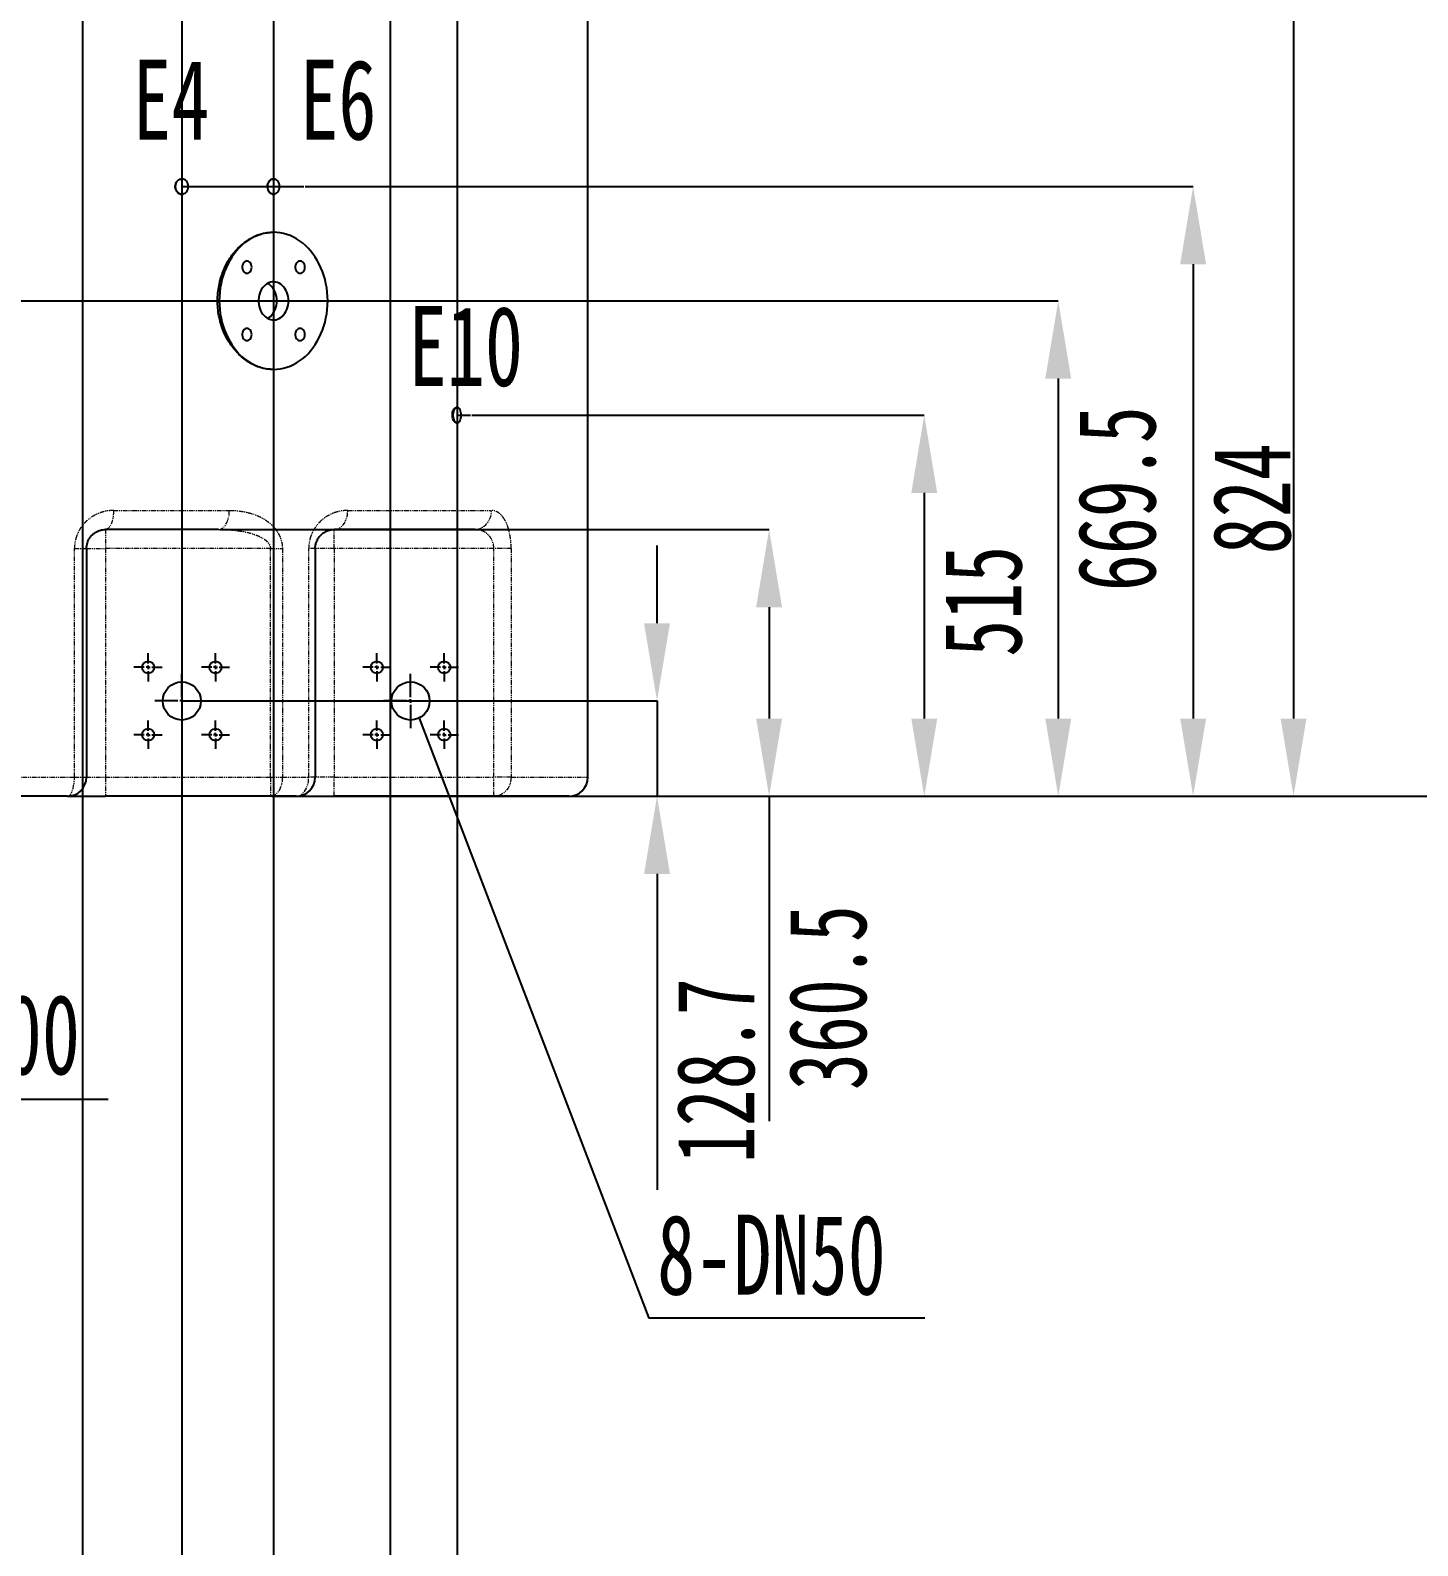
# Model space of a CAD drawing. Header units: millimetres. Extents: x -12403 to 8666, y -15213 to 13435.
# Drawn here: x -2155 to -281, y 718 to 2766 of the extents above; entities that cross this region are included whole.
import ezdxf

# ---------------------------------------------------------------- set-up
doc = ezdxf.new("R2010")
doc.units = ezdxf.units.MM
doc.header["$PDSIZE"] = -1
doc.linetypes.add('PHANTOM', pattern=[12.7, 6.35, -1.27, 1.27, -1.27, 1.27, -1.27])
doc.layers.add('10', color=7, linetype='Continuous')
doc.styles.add('SLDTEXTSTYLE0', font='TXT', dxfattribs={"width": 0.7})
doc.dimstyles.new('SLDDIMSTYLE0', dxfattribs={"dimscale": 30, "dimtxt": 3.5, "dimasz": 3.5, "dimexe": 0, "dimexo": 0.0625, "dimgap": 0.875, "dimtad": 2, "dimdec": 1, "dimrnd": 1e-09, "dimzin": 12, "dimdsep": 46, "dimtxsty": 'SLDTEXTSTYLE0', "dimcen": 0.09, "dimadec": 0, "dimazin": 3, "dimtfac": 1, "dimtdec": 1, "dimtofl": 0, "dimtmove": 0, "dimatfit": 3, "dimfxl": 0, "dimfrac": 2, "dimtolj": 1, "dimtzin": 12, "dimarcsym": 0})
doc.dimstyles.new('SLDDIMSTYLE1', dxfattribs={"dimscale": 30, "dimtxt": 3.5, "dimasz": 3.5, "dimexe": 0, "dimexo": 0.0625, "dimgap": 0.875, "dimtad": 2, "dimdec": 1, "dimrnd": 1e-09, "dimzin": 12, "dimdsep": 46, "dimtxsty": 'SLDTEXTSTYLE0', "dimcen": 0.09, "dimadec": 0, "dimazin": 3, "dimtfac": 1, "dimtdec": 1, "dimtmove": 0, "dimatfit": 0, "dimfxl": 0, "dimfrac": 2, "dimtolj": 1, "dimtzin": 12, "dimarcsym": 0})
doc.dimstyles.new('SLDDIMSTYLE3', dxfattribs={"dimtxt": 0.18, "dimasz": 3.5, "dimexe": 0, "dimexo": 0.0625, "dimgap": 0, "dimtad": 0, "dimtih": 1, "dimtoh": 1, "dimdec": 0, "dimrnd": 1e-09, "dimzin": 0, "dimdsep": 46, "dimtxsty": 'Standard', "dimsah": 1, "dimcen": 0.09, "dimadec": 0, "dimazin": 0, "dimtfac": 3.5, "dimtdec": 0, "dimtofl": 0, "dimtmove": 0, "dimatfit": 3, "dimfxl": 0, "dimfrac": 2, "dimtolj": 1, "dimtzin": 0, "dimarcsym": 0})

# ---------------------------------------------------------------- blocks, each defined once
blk = doc.blocks.new('_D')
at = {"layer": '10', "color": 0, "lineweight": -2, "transparency": 16777216}
for p, q in [((-1249.5, 4409), (40.5, 4409)), ((40.5, 4304), (40.5, 1836)), ((-1527.3, 1731), (40.5, 1731))]:
    blk.add_line(p, q, dxfattribs=at)
at = {"layer": '10', "color": 0, "transparency": 16777216}
for points in [[(23, 4304), (58, 4304), (40.5, 4409)], [(23, 1836), (58, 1836), (40.5, 1731)]]:
    blk.add_solid(points, dxfattribs=at)
at = {"layer": 'Defpoints', "color": 0, "transparency": 16777216}
for p in [(-1251.4, 4409), (-1529.2, 1731), (40.5, 1731)]:
    blk.add_point(p, dxfattribs=at)
at = {"layer": '10', "color": 0, "transparency": 16777216, "insert": (66.7, 3062.2), "char_height": 105, "attachment_point": 2, "rotation": 90, "style": 'SLDTEXTSTYLE0'}
blk.add_mtext('\\A1;2678', dxfattribs=at)
blk = doc.blocks.new('_D_1')
at = {"layer": '10', "color": 0, "lineweight": -2, "transparency": 16777216}
for p, q in [((-2906, 2400.5), (-766.8, 2400.5)), ((-766.8, 2295.5), (-766.8, 1836)), ((-1426.1, 1731), (-766.8, 1731))]:
    blk.add_line(p, q, dxfattribs=at)
at = {"layer": '10', "color": 0, "transparency": 16777216}
for points in [[(-784.3, 2295.5), (-749.3, 2295.5), (-766.8, 2400.5)], [(-784.3, 1836), (-749.3, 1836), (-766.8, 1731)]]:
    blk.add_solid(points, dxfattribs=at)
at = {"layer": 'Defpoints', "color": 0, "transparency": 16777216}
for p in [(-2907.8, 2400.5), (-1428, 1731), (-766.8, 1731)]:
    blk.add_point(p, dxfattribs=at)
at = {"layer": '10', "color": 0, "transparency": 16777216, "insert": (-740.6, 2133.1), "char_height": 105, "attachment_point": 2, "rotation": 90, "style": 'SLDTEXTSTYLE0'}
blk.add_mtext('\\A1;669.5', dxfattribs=at)
blk = doc.blocks.new('_D_4')
at = {"layer": '10', "color": 0, "lineweight": -2, "transparency": 16777216}
for p, q in [((-1783.9, 2555), (-584.6, 2555)), ((-584.6, 2450), (-584.6, 1836)), ((-1527.3, 1731), (-584.6, 1731))]:
    blk.add_line(p, q, dxfattribs=at)
at = {"layer": '10', "color": 0, "transparency": 16777216}
for points in [[(-602.1, 2450), (-567.1, 2450), (-584.6, 2555)], [(-602.1, 1836), (-567.1, 1836), (-584.6, 1731)]]:
    blk.add_solid(points, dxfattribs=at)
at = {"layer": 'Defpoints', "color": 0, "transparency": 16777216}
for p in [(-1785.8, 2555), (-1529.2, 1731), (-584.6, 1731)]:
    blk.add_point(p, dxfattribs=at)
at = {"layer": '10', "color": 0, "transparency": 16777216, "insert": (-558.3, 2133.1), "char_height": 105, "attachment_point": 2, "rotation": 90, "style": 'SLDTEXTSTYLE0'}
blk.add_mtext('\\A1;824', dxfattribs=at)
blk = doc.blocks.new('_D_5')
at = {"layer": '10', "color": 0, "lineweight": -2, "transparency": 16777216}
for p, q in [((-1360.9, 4048.5), (-449, 4048.5)), ((-449, 3943.5), (-449, 1836)), ((-1829.1, 1731), (-449, 1731))]:
    blk.add_line(p, q, dxfattribs=at)
at = {"layer": '10', "color": 0, "transparency": 16777216}
for points in [[(-466.5, 3943.5), (-431.5, 3943.5), (-449, 4048.5)], [(-466.5, 1836), (-431.5, 1836), (-449, 1731)]]:
    blk.add_solid(points, dxfattribs=at)
at = {"layer": 'Defpoints', "color": 0, "transparency": 16777216}
for p in [(-1362.8, 4048.5), (-1830.9, 1731), (-449, 1731)]:
    blk.add_point(p, dxfattribs=at)
at = {"layer": '10', "color": 0, "transparency": 16777216, "insert": (-422.7, 2998), "char_height": 105, "attachment_point": 2, "rotation": 90, "style": 'SLDTEXTSTYLE0'}
blk.add_mtext('\\A1;2317.5', dxfattribs=at)
blk = doc.blocks.new('_D_6')
at = {"layer": '10', "color": 0, "lineweight": -2, "transparency": 16777216}
for p, q in [((-1416.3, 4120.6), (-196.7, 4120.6)), ((-196.7, 4015.6), (-196.7, 1836)), ((-1527.3, 1731), (-196.7, 1731))]:
    blk.add_line(p, q, dxfattribs=at)
at = {"layer": '10', "color": 0, "transparency": 16777216}
for points in [[(-214.2, 4015.6), (-179.2, 4015.6), (-196.7, 4120.6)], [(-214.2, 1836), (-179.2, 1836), (-196.7, 1731)]]:
    blk.add_solid(points, dxfattribs=at)
at = {"layer": 'Defpoints', "color": 0, "transparency": 16777216}
for p in [(-1418.2, 4120.6), (-1529.2, 1731), (-196.7, 1731)]:
    blk.add_point(p, dxfattribs=at)
at = {"layer": '10', "color": 0, "transparency": 16777216, "insert": (-170.5, 3062.2), "char_height": 105, "attachment_point": 2, "rotation": 90, "style": 'SLDTEXTSTYLE0'}
blk.add_mtext('\\A1;2389.6', dxfattribs=at)
blk = doc.blocks.new('_D_7')
at = {"layer": '10', "color": 0, "lineweight": -2, "transparency": 16777216}
for p, q in [((-1558.8, 2246), (-947.8, 2246)), ((-947.8, 2141), (-947.8, 1836)), ((-1426.1, 1731), (-947.8, 1731))]:
    blk.add_line(p, q, dxfattribs=at)
at = {"layer": '10', "color": 0, "transparency": 16777216}
for points in [[(-965.3, 2141), (-930.3, 2141), (-947.8, 2246)], [(-965.3, 1836), (-930.3, 1836), (-947.8, 1731)]]:
    blk.add_solid(points, dxfattribs=at)
at = {"layer": 'Defpoints', "color": 0, "transparency": 16777216}
for p in [(-1560.7, 2246), (-1428, 1731), (-947.8, 1731)]:
    blk.add_point(p, dxfattribs=at)
at = {"layer": '10', "color": 0, "transparency": 16777216, "insert": (-921.5, 1994.5), "char_height": 105, "attachment_point": 2, "rotation": 90, "style": 'SLDTEXTSTYLE0'}
blk.add_mtext('\\A1;515', dxfattribs=at)
blk = doc.blocks.new('_D_12')
at = {"layer": '10', "color": 0, "lineweight": -2, "transparency": 16777216}
for p, q in [((-1899.1, 2091.5), (-1157.4, 2091.5)), ((-1157.4, 1986.5), (-1157.4, 1836)), ((-1829.1, 1731), (-1157.4, 1731)), ((-1157.4, 1731), (-1157.4, 1291.8))]:
    blk.add_line(p, q, dxfattribs=at)
at = {"layer": '10', "color": 0, "transparency": 16777216}
for points in [[(-1174.9, 1986.5), (-1139.9, 1986.5), (-1157.4, 2091.5)], [(-1174.9, 1836), (-1139.9, 1836), (-1157.4, 1731)]]:
    blk.add_solid(points, dxfattribs=at)
at = {"layer": 'Defpoints', "color": 0, "transparency": 16777216}
for p in [(-1900.9, 2091.5), (-1830.9, 1731), (-1157.4, 1731)]:
    blk.add_point(p, dxfattribs=at)
at = {"layer": '10', "color": 0, "transparency": 16777216, "insert": (-1131.2, 1458.9), "char_height": 105, "attachment_point": 2, "rotation": 90, "style": 'SLDTEXTSTYLE0'}
blk.add_mtext('\\A1;360.5', dxfattribs=at)
blk = doc.blocks.new('_D_13')
at = {"layer": '10', "color": 0, "lineweight": -2, "transparency": 16777216}
for p, q in [((-1308.8, 1964.8), (-1308.8, 2069.8)), ((-1948.8, 1859.8), (-1308.8, 1859.8)), ((-1308.8, 1859.8), (-1308.8, 1731)), ((-1829.1, 1731), (-1308.8, 1731)), ((-1308.8, 1626), (-1308.8, 1199))]:
    blk.add_line(p, q, dxfattribs=at)
at = {"layer": '10', "color": 0, "transparency": 16777216}
for points in [[(-1326.3, 1964.8), (-1291.3, 1964.8), (-1308.8, 1859.8)], [(-1326.3, 1626), (-1291.3, 1626), (-1308.8, 1731)]]:
    blk.add_solid(points, dxfattribs=at)
at = {"layer": 'Defpoints', "color": 0, "transparency": 16777216}
for p in [(-1950.7, 1859.8), (-1830.9, 1731), (-1308.8, 1731)]:
    blk.add_point(p, dxfattribs=at)
at = {"layer": '10', "color": 0, "transparency": 16777216, "insert": (-1282.5, 1360), "char_height": 105, "attachment_point": 2, "rotation": 90, "style": 'SLDTEXTSTYLE0'}
blk.add_mtext('\\A1;128.7', dxfattribs=at)
blk = doc.blocks.new('_D_17')
at = {"layer": '10', "color": 0, "lineweight": -2, "transparency": 16777216}
for p, q in [((-1404.1, 4100), (-4302.5, 4100)), ((-4302.5, 1836), (-4302.5, 3995)), ((-2819.1, 1731), (-4302.5, 1731))]:
    blk.add_line(p, q, dxfattribs=at)
at = {"layer": '10', "color": 0, "transparency": 16777216}
for points in [[(-4320, 3995), (-4285, 3995), (-4302.5, 4100)], [(-4320, 1836), (-4285, 1836), (-4302.5, 1731)]]:
    blk.add_solid(points, dxfattribs=at)
at = {"layer": 'Defpoints', "color": 0, "transparency": 16777216}
for p in [(-4302.5, 4100), (-1402.2, 4100), (-2817.2, 1731)]:
    blk.add_point(p, dxfattribs=at)
at = {"layer": '10', "color": 0, "transparency": 16777216, "insert": (-4433.7, 2939.8), "char_height": 105, "attachment_point": 2, "rotation": 90, "style": 'SLDTEXTSTYLE0'}
blk.add_mtext('\\A1;2369', dxfattribs=at)
blk = doc.blocks.new('SW_NOTE_0')
at = {"layer": '10', "color": 0}
blk.add_line((10.037, 0), (0, 0), dxfattribs=at)
at = {"layer": '10', "color": 0, "insert": (0.479, 4.596), "char_height": 3.5, "attachment_point": 1, "style": 'SLDTEXTSTYLE0'}
blk.add_mtext('DN400', dxfattribs=at)
blk = doc.blocks.new('SW_NOTE_1')
at = {"layer": '10', "color": 0}
blk.add_line((12.074, 0), (0, 0), dxfattribs=at)
at = {"layer": '10', "color": 0, "insert": (0.361, 4.523), "char_height": 3.5, "attachment_point": 1, "style": 'SLDTEXTSTYLE0'}
blk.add_mtext('8-DN50', dxfattribs=at)
blk = doc.blocks.new('SW_CENTERMARKSYMBOL_18')
at = {"layer": '10', "color": 0}
for p, q in [((0, 0.167), (0, 1.183)), ((-0.167, 0), (-1.183, 0)), ((0, 0), (-0.083, 0)), ((0, 0), (0, 0.083)), ((0, 0), (0, -0.083)), ((0, 0), (0.083, 0)), ((0.167, 0), (1.183, 0)), ((0, -0.167), (0, -1.183))]:
    blk.add_line(p, q, dxfattribs=at)
blk = doc.blocks.new('SW_CENTERMARKSYMBOL_20')
at = {"layer": '10', "color": 0}
for p, q in [((0, 0.167), (0, 1.183)), ((-0.167, 0), (-1.183, 0)), ((0, 0), (-0.083, 0)), ((0, 0), (0, 0.083)), ((0, 0), (0, -0.083)), ((0, 0), (0.083, 0)), ((0.167, 0), (1.183, 0)), ((0, -0.167), (0, -1.183))]:
    blk.add_line(p, q, dxfattribs=at)
blk = doc.blocks.new('SW_CENTERMARKSYMBOL_29')
at = {"layer": '10', "color": 0}
for p, q in [((-0.167, 0), (-0.617, 0)), ((0, 0), (-0.083, 0)), ((0, 0.167), (0, 0.617)), ((0, 0), (0, 0.083)), ((0, 0), (0, -0.083)), ((0, 0), (0.083, 0)), ((0.167, 0), (0.617, 0)), ((0, -0.167), (0, -0.617))]:
    blk.add_line(p, q, dxfattribs=at)
blk = doc.blocks.new('SW_CENTERMARKSYMBOL_30')
at = {"layer": '10', "color": 0}
for p, q in [((-0.167, 0), (-0.617, 0)), ((0, 0), (-0.083, 0)), ((0, 0.167), (0, 0.617)), ((0, 0), (0, 0.083)), ((0, 0), (0, -0.083)), ((0, 0), (0.083, 0)), ((0.167, 0), (0.617, 0)), ((0, -0.167), (0, -0.617))]:
    blk.add_line(p, q, dxfattribs=at)
blk = doc.blocks.new('SW_CENTERMARKSYMBOL_31')
at = {"layer": '10', "color": 0}
for p, q in [((-0.167, 0), (-0.617, 0)), ((0, 0), (-0.083, 0)), ((0, 0.167), (0, 0.617)), ((0, 0), (0, 0.083)), ((0, 0), (0, -0.083)), ((0, 0), (0.083, 0)), ((0.167, 0), (0.617, 0)), ((0, -0.167), (0, -0.617))]:
    blk.add_line(p, q, dxfattribs=at)
blk = doc.blocks.new('SW_CENTERMARKSYMBOL_32')
at = {"layer": '10', "color": 0}
for p, q in [((-0.167, 0), (-0.617, 0)), ((0, 0), (-0.083, 0)), ((0, 0.167), (0, 0.617)), ((0, 0), (0, 0.083)), ((0, 0), (0, -0.083)), ((0, 0), (0.083, 0)), ((0.167, 0), (0.617, 0)), ((0, -0.167), (0, -0.617))]:
    blk.add_line(p, q, dxfattribs=at)
blk = doc.blocks.new('SW_CENTERMARKSYMBOL_33')
at = {"layer": '10', "color": 0}
for p, q in [((-0.167, 0), (-0.617, 0)), ((0, 0), (-0.083, 0)), ((0, 0.167), (0, 0.617)), ((0, 0), (0, 0.083)), ((0, 0), (0, -0.083)), ((0, 0), (0.083, 0)), ((0.167, 0), (0.617, 0)), ((0, -0.167), (0, -0.617))]:
    blk.add_line(p, q, dxfattribs=at)
blk = doc.blocks.new('SW_CENTERMARKSYMBOL_34')
at = {"layer": '10', "color": 0}
for p, q in [((-0.167, 0), (-0.617, 0)), ((0, 0), (-0.083, 0)), ((0, 0.167), (0, 0.617)), ((0, 0), (0, 0.083)), ((0, 0), (0, -0.083)), ((0, 0), (0.083, 0)), ((0.167, 0), (0.617, 0)), ((0, -0.167), (0, -0.617))]:
    blk.add_line(p, q, dxfattribs=at)
blk = doc.blocks.new('SW_CENTERMARKSYMBOL_35')
at = {"layer": '10', "color": 0}
for p, q in [((-0.167, 0), (-0.617, 0)), ((0, 0), (-0.083, 0)), ((0, 0.167), (0, 0.617)), ((0, 0), (0, 0.083)), ((0, 0), (0, -0.083)), ((0, 0), (0.083, 0)), ((0.167, 0), (0.617, 0)), ((0, -0.167), (0, -0.617))]:
    blk.add_line(p, q, dxfattribs=at)
blk = doc.blocks.new('SW_CENTERMARKSYMBOL_36')
at = {"layer": '10', "color": 0}
for p, q in [((-0.167, 0), (-0.617, 0)), ((0, 0), (-0.083, 0)), ((0, 0.167), (0, 0.617)), ((0, 0), (0, 0.083)), ((0, 0), (0, -0.083)), ((0, 0), (0.083, 0)), ((0.167, 0), (0.617, 0)), ((0, -0.167), (0, -0.617))]:
    blk.add_line(p, q, dxfattribs=at)

msp = doc.modelspace()

# ---------------------------------------------------------------- linework, layer by layer
at = {"color": 7, "linetype": 'Continuous', "lineweight": 25}
for p, q in [((-1402.25, 1756.76), (-1402.25, 4151.67)), ((-1578.83, 2256.31), (-1579.65, 2256.31)), ((-1579.65, 2235.71), (-1578.83, 2235.71)), ((-1900.94, 2091.51), (-2053.72, 2091.51)), ((-1555.02, 2091.51), (-1744.72, 2091.51)), ((-2079.47, 2065.76), (-2079.47, 1756.76)), ((-1770.47, 2065.76), (-1770.47, 1756.76)), ((-2105.22, 1731.01), (-2186.32, 1731.01)), ((-2105.22, 1731.01), (-2053.72, 1731.01)), ((-1830.94, 1731.01), (-2053.72, 1731.01)), ((-1796.22, 1731.01), (-1830.94, 1731.01)), ((-1796.22, 1731.01), (-1744.72, 1731.01)), ((-1529.22, 1731.01), (-1744.72, 1731.01)), ((-1428, 1731.01), (-1529.22, 1731.01))]:
    msp.add_line(p, q, dxfattribs=at)
at = {"color": 8, "linetype": 'PHANTOM', "lineweight": 18}
for p, q in [((-2042.98, 2117.26), (-1886.53, 2117.26)), ((-1726.57, 2117.26), (-1532.32, 2117.26)), ((-2053.72, 2091.51), (-2053.72, 2065.76)), ((-1744.72, 2065.76), (-1744.72, 2091.51)), ((-2095.71, 1756.76), (-2095.71, 2065.76)), ((-2095.71, 2065.76), (-2079.47, 2065.76)), ((-2079.47, 2065.76), (-2053.72, 2065.76)), ((-1830.94, 2065.76), (-2053.72, 2065.76)), ((-2053.72, 2065.76), (-2053.72, 1756.76)), ((-1830.94, 2065.76), (-1814.86, 2065.76)), ((-1830.94, 1756.76), (-1830.94, 2065.76)), ((-1814.86, 2065.76), (-1814.86, 1756.76)), ((-1779.3, 1756.76), (-1779.3, 2065.76)), ((-1770.47, 2065.76), (-1779.3, 2065.76)), ((-1744.72, 2065.76), (-1770.47, 2065.76)), ((-1529.22, 2065.76), (-1744.72, 2065.76)), ((-1744.72, 2065.76), (-1744.72, 1756.76)), ((-1505.89, 2065.76), (-1529.22, 2065.76)), ((-1529.22, 1756.76), (-1529.22, 2065.76)), ((-1505.89, 2065.76), (-1505.89, 1756.76)), ((-2178.75, 1756.76), (-2095.71, 1756.76)), ((-2095.71, 1756.76), (-2079.47, 1756.76)), ((-2079.47, 1756.76), (-2053.72, 1756.76)), ((-2053.72, 1756.76), (-2053.72, 1731.01)), ((-2053.72, 1756.76), (-1830.94, 1756.76)), ((-1830.94, 1756.76), (-1814.86, 1756.76)), ((-1830.94, 1756.76), (-1830.94, 1731.01)), ((-1814.86, 1756.76), (-1779.3, 1756.76)), ((-1770.47, 1756.76), (-1779.3, 1756.76)), ((-1744.72, 1756.76), (-1770.47, 1756.76)), ((-1744.72, 1731.01), (-1744.72, 1756.76)), ((-1744.72, 1756.76), (-1529.22, 1756.76)), ((-1505.89, 1756.76), (-1529.22, 1756.76)), ((-1529.22, 1731.01), (-1529.22, 1756.76)), ((-1505.89, 1756.76), (-1402.25, 1756.76))]:
    msp.add_line(p, q, dxfattribs=at)
at = {"color": 7, "linetype": 'Continuous', "lineweight": 25, "flags": 128}
for points in [[(-1950.72, 2565.31), (-1952.46, 2565.11), (-1954.13, 2564.52), (-1955.67, 2563.57), (-1957.02, 2562.29), (-1958.13, 2560.73), (-1958.96, 2558.95), (-1959.46, 2557.01), (-1959.63, 2555.01), (-1959.46, 2553), (-1958.96, 2551.06), (-1958.13, 2549.28), (-1957.02, 2547.72), (-1955.67, 2546.44), (-1954.13, 2545.49), (-1952.46, 2544.9), (-1950.72, 2544.71)], [(-1950.72, 2544.71), (-1948.98, 2544.9), (-1947.31, 2545.49), (-1945.77, 2546.44), (-1944.42, 2547.72), (-1943.31, 2549.28), (-1942.49, 2551.06), (-1941.98, 2553), (-1941.81, 2555.01), (-1941.98, 2557.01), (-1942.49, 2558.95), (-1943.31, 2560.73), (-1944.42, 2562.29), (-1945.77, 2563.57), (-1947.31, 2564.52), (-1948.98, 2565.11), (-1950.72, 2565.31)], [(-1826.86, 2565.31), (-1828.45, 2565.11), (-1829.98, 2564.52), (-1831.38, 2563.57), (-1832.61, 2562.29), (-1833.62, 2560.73), (-1834.38, 2558.95), (-1834.84, 2557.01), (-1834.99, 2555.01), (-1834.84, 2553), (-1834.38, 2551.06), (-1833.62, 2549.28), (-1832.61, 2547.72), (-1831.38, 2546.44), (-1829.98, 2545.49), (-1828.45, 2544.9), (-1826.86, 2544.71)], [(-1826.86, 2544.71), (-1825.28, 2544.9), (-1823.75, 2545.49), (-1822.35, 2546.44), (-1821.11, 2547.72), (-1820.1, 2549.28), (-1819.35, 2551.06), (-1818.89, 2553), (-1818.73, 2555.01), (-1818.89, 2557.01), (-1819.35, 2558.95), (-1820.1, 2560.73), (-1821.11, 2562.29), (-1822.35, 2563.57), (-1823.75, 2564.52), (-1825.28, 2565.11), (-1826.86, 2565.31)], [(-1826.86, 2493.21), (-1831.46, 2493.02), (-1836.04, 2492.47), (-1840.58, 2491.56), (-1845.06, 2490.29), (-1849.48, 2488.67), (-1853.8, 2486.7), (-1858.02, 2484.38), (-1862.12, 2481.74), (-1866.08, 2478.77), (-1869.88, 2475.5), (-1873.51, 2471.93), (-1876.96, 2468.08), (-1880.21, 2463.96), (-1883.25, 2459.59), (-1886.07, 2454.99), (-1888.65, 2450.18), (-1890.99, 2445.16), (-1893.08, 2439.97), (-1894.91, 2434.63), (-1896.46, 2429.15), (-1897.75, 2423.56), (-1898.75, 2417.88), (-1899.47, 2412.12), (-1899.9, 2406.33), (-1900.05, 2400.51), (-1899.9, 2394.68), (-1899.47, 2388.89), (-1898.75, 2383.13), (-1897.75, 2377.45), (-1896.46, 2371.86), (-1894.91, 2366.38), (-1893.08, 2361.04), (-1890.99, 2355.85), (-1888.65, 2350.83), (-1886.07, 2346.02), (-1883.25, 2341.42), (-1880.21, 2337.05), (-1876.96, 2332.93), (-1873.51, 2329.08), (-1869.88, 2325.51), (-1866.08, 2322.24), (-1862.12, 2319.27), (-1858.02, 2316.63), (-1853.8, 2314.31), (-1849.48, 2312.34), (-1845.06, 2310.72), (-1840.58, 2309.45), (-1836.04, 2308.54), (-1831.46, 2307.99), (-1826.86, 2307.81)], [(-1826.86, 2307.81), (-1822.27, 2307.99), (-1817.69, 2308.54), (-1813.15, 2309.45), (-1808.66, 2310.72), (-1804.25, 2312.34), (-1799.92, 2314.31), (-1795.7, 2316.63), (-1791.61, 2319.27), (-1787.65, 2322.24), (-1783.85, 2325.51), (-1780.22, 2329.08), (-1776.77, 2332.93), (-1773.52, 2337.05), (-1770.48, 2341.42), (-1767.66, 2346.02), (-1765.07, 2350.83), (-1762.73, 2355.85), (-1760.65, 2361.04), (-1758.82, 2366.38), (-1757.26, 2371.86), (-1755.98, 2377.45), (-1754.98, 2383.13), (-1754.26, 2388.89), (-1753.83, 2394.68), (-1753.68, 2400.51), (-1753.83, 2406.33), (-1754.26, 2412.12), (-1754.98, 2417.88), (-1755.98, 2423.56), (-1757.26, 2429.15), (-1758.82, 2434.63), (-1760.65, 2439.97), (-1762.73, 2445.16), (-1765.07, 2450.18), (-1767.66, 2454.99), (-1770.48, 2459.59), (-1773.52, 2463.96), (-1776.77, 2468.08), (-1780.22, 2471.93), (-1783.85, 2475.5), (-1787.65, 2478.77), (-1791.61, 2481.74), (-1795.7, 2484.38), (-1799.92, 2486.7), (-1804.25, 2488.67), (-1808.66, 2490.29), (-1813.15, 2491.56), (-1817.69, 2492.47), (-1822.27, 2493.02), (-1826.86, 2493.21)], [(-1856.29, 2446.03), (-1856.45, 2447.8), (-1856.9, 2449.49), (-1857.62, 2451.01), (-1858.59, 2452.31), (-1859.75, 2453.31), (-1861.06, 2453.96), (-1862.45, 2454.25), (-1863.85, 2454.16), (-1865.21, 2453.68), (-1866.45, 2452.85), (-1867.52, 2451.69), (-1868.37, 2450.27), (-1868.96, 2448.66), (-1869.27, 2446.92), (-1869.27, 2445.13), (-1868.96, 2443.39), (-1868.37, 2441.78), (-1867.52, 2440.36), (-1866.45, 2439.21), (-1865.21, 2438.37), (-1863.85, 2437.89), (-1862.45, 2437.8), (-1861.06, 2438.09), (-1859.75, 2438.75), (-1858.59, 2439.74), (-1857.62, 2441.04), (-1856.9, 2442.57), (-1856.45, 2444.25), (-1856.29, 2446.03)], [(-1784.42, 2446.03), (-1784.57, 2447.8), (-1785.02, 2449.49), (-1785.75, 2451.01), (-1786.72, 2452.31), (-1787.88, 2453.31), (-1789.19, 2453.96), (-1790.58, 2454.25), (-1791.98, 2454.16), (-1793.34, 2453.68), (-1794.58, 2452.85), (-1795.65, 2451.69), (-1796.5, 2450.27), (-1797.09, 2448.66), (-1797.39, 2446.92), (-1797.39, 2445.13), (-1797.09, 2443.39), (-1796.5, 2441.78), (-1795.65, 2440.36), (-1794.58, 2439.21), (-1793.34, 2438.37), (-1791.98, 2437.89), (-1790.58, 2437.8), (-1789.19, 2438.09), (-1787.88, 2438.75), (-1786.72, 2439.74), (-1785.75, 2441.04), (-1785.02, 2442.57), (-1784.57, 2444.25), (-1784.42, 2446.03)], [(-1806.54, 2400.51), (-1806.68, 2403.55), (-1807.1, 2406.55), (-1807.81, 2409.47), (-1808.78, 2412.26), (-1810, 2414.89), (-1811.46, 2417.32), (-1813.14, 2419.5), (-1815.01, 2421.43), (-1817.05, 2423.06), (-1819.22, 2424.37), (-1821.51, 2425.34), (-1823.86, 2425.97), (-1826.26, 2426.24), (-1828.67, 2426.15), (-1831.05, 2425.7), (-1833.37, 2424.9), (-1835.61, 2423.75), (-1837.72, 2422.28), (-1839.67, 2420.5), (-1841.45, 2418.44), (-1843.02, 2416.13), (-1844.37, 2413.6), (-1845.47, 2410.89), (-1846.31, 2408.03), (-1846.87, 2405.06), (-1847.16, 2402.03), (-1847.16, 2398.98), (-1846.87, 2395.95), (-1846.31, 2392.98), (-1845.47, 2390.12), (-1844.37, 2387.41), (-1843.02, 2384.88), (-1841.45, 2382.57), (-1839.67, 2380.51), (-1837.72, 2378.73), (-1835.61, 2377.26), (-1833.37, 2376.11), (-1831.05, 2375.31), (-1828.67, 2374.86), (-1826.26, 2374.77), (-1823.86, 2375.04), (-1821.51, 2375.67), (-1819.22, 2376.64), (-1817.05, 2377.96), (-1815.01, 2379.58), (-1813.14, 2381.51), (-1811.46, 2383.7), (-1810, 2386.12), (-1808.78, 2388.75), (-1807.81, 2391.54), (-1807.1, 2394.46), (-1806.68, 2397.46), (-1806.54, 2400.51)], [(-1822.34, 2400.51), (-1822.48, 2403.55), (-1822.91, 2406.55), (-1823.61, 2409.47), (-1824.58, 2412.26), (-1825.81, 2414.89), (-1827.27, 2417.32), (-1828.95, 2419.5), (-1830.82, 2421.43), (-1832.85, 2423.06), (-1834.77, 2424.23)], [(-1834.77, 2376.78), (-1832.85, 2377.96), (-1830.82, 2379.58), (-1828.95, 2381.51), (-1827.27, 2383.7), (-1825.81, 2386.12), (-1824.58, 2388.75), (-1823.61, 2391.54), (-1822.91, 2394.46), (-1822.48, 2397.46), (-1822.34, 2400.51)], [(-1856.29, 2354.99), (-1856.45, 2356.76), (-1856.9, 2358.45), (-1857.62, 2359.97), (-1858.59, 2361.27), (-1859.75, 2362.27), (-1861.06, 2362.92), (-1862.45, 2363.21), (-1863.85, 2363.12), (-1865.21, 2362.64), (-1866.45, 2361.81), (-1867.52, 2360.65), (-1868.37, 2359.23), (-1868.96, 2357.62), (-1869.27, 2355.88), (-1869.27, 2354.09), (-1868.96, 2352.35), (-1868.37, 2350.74), (-1867.52, 2349.32), (-1866.45, 2348.17), (-1865.21, 2347.33), (-1863.85, 2346.85), (-1862.45, 2346.76), (-1861.06, 2347.05), (-1859.75, 2347.71), (-1858.59, 2348.7), (-1857.62, 2350), (-1856.9, 2351.53), (-1856.45, 2353.21), (-1856.29, 2354.99)], [(-1784.42, 2354.99), (-1784.57, 2356.76), (-1785.02, 2358.45), (-1785.75, 2359.97), (-1786.72, 2361.27), (-1787.88, 2362.27), (-1789.19, 2362.92), (-1790.58, 2363.21), (-1791.98, 2363.12), (-1793.34, 2362.64), (-1794.58, 2361.81), (-1795.65, 2360.65), (-1796.5, 2359.23), (-1797.09, 2357.62), (-1797.39, 2355.88), (-1797.39, 2354.09), (-1797.09, 2352.35), (-1796.5, 2350.74), (-1795.65, 2349.32), (-1794.58, 2348.17), (-1793.34, 2347.33), (-1791.98, 2346.85), (-1790.58, 2346.76), (-1789.19, 2347.05), (-1787.88, 2347.71), (-1786.72, 2348.7), (-1785.75, 2350), (-1785.02, 2351.53), (-1784.57, 2353.21), (-1784.42, 2354.99)], [(-1573.22, 2246.01), (-1573.32, 2247.95), (-1573.62, 2249.83), (-1574.11, 2251.57), (-1574.77, 2253.11), (-1575.57, 2254.4), (-1576.5, 2255.37), (-1577.51, 2256.01), (-1578.56, 2256.29), (-1579.63, 2256.2), (-1580.66, 2255.74), (-1581.63, 2254.93), (-1582.5, 2253.79), (-1583.24, 2252.37), (-1583.81, 2250.72), (-1584.21, 2248.91), (-1584.41, 2246.98), (-1584.41, 2245.03), (-1584.21, 2243.1), (-1583.81, 2241.29), (-1583.24, 2239.64), (-1582.5, 2238.22), (-1581.63, 2237.09), (-1580.66, 2236.27), (-1579.63, 2235.81), (-1578.56, 2235.72), (-1577.51, 2236), (-1576.5, 2236.64), (-1575.57, 2237.62), (-1574.77, 2238.9), (-1574.11, 2240.44), (-1573.62, 2242.18), (-1573.32, 2244.06), (-1573.22, 2246.01)]]:
    msp.add_lwpolyline(points, dxfattribs=at)
at = {"color": 8, "linetype": 'PHANTOM', "lineweight": 18, "flags": 128}
for points in [[(-2042.98, 2117.26), (-2043.06, 2114.15), (-2043.29, 2111.09), (-2043.68, 2108.12), (-2044.21, 2105.29), (-2044.88, 2102.63), (-2045.68, 2100.18), (-2046.6, 2097.98), (-2047.62, 2096.06), (-2048.73, 2094.45), (-2049.91, 2093.18), (-2051.15, 2092.25), (-2052.43, 2091.69), (-2053.72, 2091.51)], [(-1900.94, 2091.51), (-1899.2, 2091.69), (-1897.49, 2092.25), (-1895.83, 2093.18), (-1894.25, 2094.45), (-1892.76, 2096.06), (-1891.39, 2097.98), (-1890.16, 2100.18), (-1889.08, 2102.63), (-1888.18, 2105.29), (-1887.47, 2108.12), (-1886.95, 2111.09), (-1886.64, 2114.15), (-1886.53, 2117.26)], [(-1744.72, 2091.51), (-1742.53, 2091.69), (-1740.38, 2092.25), (-1738.28, 2093.18), (-1736.28, 2094.45), (-1734.41, 2096.06), (-1732.68, 2097.98), (-1731.13, 2100.18), (-1729.78, 2102.63), (-1728.65, 2105.29), (-1727.75, 2108.12), (-1727.09, 2111.09), (-1726.7, 2114.15), (-1726.57, 2117.26)], [(-1555.02, 2091.51), (-1552.28, 2091.69), (-1549.59, 2092.25), (-1546.97, 2093.18), (-1544.47, 2094.45), (-1542.12, 2096.06), (-1539.97, 2097.98), (-1538.03, 2100.18), (-1536.34, 2102.63), (-1534.92, 2105.29), (-1533.79, 2108.12), (-1532.98, 2111.09), (-1532.48, 2114.15), (-1532.32, 2117.26)], [(-2105.22, 1731.01), (-2104.08, 1731.19), (-2102.95, 1731.75), (-2101.85, 1732.68), (-2100.8, 1733.95), (-2099.82, 1735.56), (-2098.92, 1737.48), (-2098.1, 1739.68), (-2097.4, 1742.13), (-2096.8, 1744.79), (-2096.33, 1747.62), (-2095.99, 1750.59), (-2095.78, 1753.65), (-2095.71, 1756.76)], [(-1814.86, 1756.76), (-1814.98, 1753.65), (-1815.33, 1750.59), (-1815.9, 1747.62), (-1816.7, 1744.79), (-1817.71, 1742.13), (-1818.9, 1739.68), (-1820.28, 1737.48), (-1821.81, 1735.56), (-1823.47, 1733.95), (-1825.24, 1732.68), (-1827.09, 1731.75), (-1829.01, 1731.19), (-1830.94, 1731.01)], [(-1796.22, 1731.01), (-1794.18, 1731.19), (-1792.17, 1731.75), (-1790.22, 1732.68), (-1788.36, 1733.95), (-1786.61, 1735.56), (-1785, 1737.48), (-1783.56, 1739.68), (-1782.3, 1742.13), (-1781.24, 1744.79), (-1780.4, 1747.62), (-1779.79, 1750.59), (-1779.43, 1753.65), (-1779.3, 1756.76)], [(-1505.89, 1756.76), (-1506.06, 1753.65), (-1506.57, 1750.59), (-1507.41, 1747.62), (-1508.56, 1744.79), (-1510.02, 1742.13), (-1511.76, 1739.68), (-1513.75, 1737.48), (-1515.97, 1735.56), (-1518.38, 1733.95), (-1520.95, 1732.68), (-1523.63, 1731.75), (-1526.4, 1731.19), (-1529.22, 1731.01)]]:
    msp.add_lwpolyline(points, dxfattribs=at)
at = {"color": 7, "linetype": 'Continuous', "lineweight": 25}
for centre, radius in [((-1996.24, 1905.28), 8.24), ((-1905.2, 1905.28), 8.24), ((-1687.24, 1905.28), 8.24), ((-1596.2, 1905.28), 8.24), ((-1950.72, 1859.76), 25.75), ((-1641.72, 1859.76), 25.75), ((-1996.24, 1814.24), 8.24), ((-1905.2, 1814.24), 8.24), ((-1687.24, 1814.24), 8.24), ((-1596.2, 1814.24), 8.24)]:
    msp.add_circle(centre, radius, dxfattribs=at)
for centre in [(-2105.22, 1756.76), (-1796.22, 1756.76), (-1428, 1756.76)]:
    msp.add_arc(centre, 25.75, 270, 0, dxfattribs=at)
for points, knots in [([(-1950.72, 2544.71), (-1951.07, 2544.72), (-1952.41, 2544.77), (-1954.71, 2545.58), (-1957.19, 2547.62), (-1958.95, 2550.51), (-1959.78, 2553.9), (-1959.59, 2557.42), (-1958.39, 2560.67), (-1956.33, 2563.26), (-1953.67, 2564.98), (-1951.69, 2565.2), (-1950.72, 2565.31)], [0, 0, 0, 0, 0.0370813, 0.1444448, 0.251809, 0.3591765, 0.466547, 0.5739103, 0.6812735, 0.7886392, 0.8960088, 1, 1, 1, 1]), ([(-1826.86, 2544.71), (-1827.18, 2544.72), (-1828.4, 2544.77), (-1830.5, 2545.58), (-1832.77, 2547.62), (-1834.38, 2550.51), (-1835.14, 2553.9), (-1834.96, 2557.42), (-1833.86, 2560.67), (-1831.98, 2563.26), (-1829.55, 2564.98), (-1827.75, 2565.2), (-1826.86, 2565.31)], [0, 0, 0, 0, 0.0370817, 0.144444, 0.2518086, 0.3591768, 0.4665472, 0.5739107, 0.6812731, 0.78864, 0.8960092, 1, 1, 1, 1]), ([(-1826.86, 2307.81), (-1829.66, 2307.92), (-1835.19, 2308.15), (-1843.44, 2310), (-1851.47, 2312.89), (-1859.25, 2316.88), (-1866.66, 2321.94), (-1873.61, 2327.98), (-1880.01, 2334.92), (-1885.75, 2342.72), (-1890.76, 2351.25), (-1894.98, 2360.4), (-1898.29, 2370.07), (-1900.7, 2380.12), (-1902.15, 2390.41), (-1902.6, 2400.83), (-1902.08, 2411.23), (-1900.6, 2421.5), (-1898.13, 2431.48), (-1894.77, 2441.08), (-1890.56, 2450.18), (-1885.51, 2458.65), (-1879.74, 2466.39), (-1873.32, 2473.33), (-1866.32, 2479.33), (-1858.86, 2484.35), (-1851.08, 2488.31), (-1843.08, 2491.1), (-1834.99, 2492.87), (-1829.57, 2493.09), (-1826.86, 2493.21)], [0, 0, 0, 0, 0.0363775, 0.0720007, 0.1077375, 0.1433613, 0.1790303, 0.2148125, 0.2504815, 0.2862621, 0.3221566, 0.3579367, 0.3937214, 0.4296206, 0.4654047, 0.5010786, 0.5368665, 0.5725403, 0.6081615, 0.6438961, 0.6795179, 0.7152267, 0.7510487, 0.7867576, 0.8225573, 0.8584714, 0.8942708, 0.9294774, 0.9647935, 1, 1, 1, 1]), ([(-1579.66, 2235.84), (-1579.87, 2235.8), (-1580.71, 2235.66), (-1582.16, 2236.62), (-1583.74, 2238.61), (-1584.85, 2241.51), (-1585.38, 2244.9), (-1585.26, 2248.42), (-1584.5, 2251.67), (-1583.19, 2254.26), (-1581.51, 2255.99), (-1580.26, 2256.19), (-1579.65, 2256.29)], [0, 0, 0, 0, 0.0368617, 0.1442496, 0.2516382, 0.3590319, 0.4664259, 0.5738158, 0.681202, 0.7885943, 0.8959867, 1, 1, 1, 1]), ([(-2079.47, 2065.76), (-2079.4, 2067.13), (-2079.27, 2069.89), (-2078.25, 2073.92), (-2076.67, 2077.67), (-2074.5, 2081.14), (-2071.86, 2084.18), (-2068.7, 2086.84), (-2065.16, 2088.95), (-2061.36, 2090.45), (-2057.52, 2091.34), (-2054.99, 2091.45), (-2053.72, 2091.51)], [0, 0, 0, 0, 0.0877113, 0.175471, 0.2666915, 0.3580108, 0.4574247, 0.5569342, 0.669216, 0.781574, 0.8907744, 1, 1, 1, 1]), ([(-1770.47, 2065.76), (-1770.45, 2066.51), (-1770.41, 2068.05), (-1770.08, 2070.42), (-1769.45, 2073.16), (-1768.38, 2076.1), (-1766.67, 2079.41), (-1764.41, 2082.52), (-1761.25, 2085.68), (-1757.47, 2088.31), (-1753.2, 2090.2), (-1748.92, 2091.31), (-1746.12, 2091.44), (-1744.72, 2091.51)], [0, 0, 0, 0, 0.0348785, 0.0708454, 0.1122695, 0.1737644, 0.2375103, 0.332253, 0.4292932, 0.5709655, 0.714815, 0.8569274, 1, 1, 1, 1])]:
    msp.add_open_spline(points, degree=3, knots=knots, dxfattribs=at)
at = {"color": 8, "linetype": 'PHANTOM', "lineweight": 18}
for points, knots in [([(-2042.98, 2117.26), (-2045.59, 2117.14), (-2050.82, 2116.92), (-2057.82, 2115.32), (-2063.87, 2113.15), (-2069.01, 2110.65), (-2074.54, 2107.2), (-2080.23, 2102.5), (-2085.06, 2097.05), (-2088.6, 2091.76), (-2091.13, 2086.97), (-2093.16, 2081.92), (-2094.61, 2076.65), (-2095.53, 2071.24), (-2095.65, 2067.58), (-2095.71, 2065.76)], [0, 0, 0, 0, 0.1007328, 0.2014517, 0.2728268, 0.3443772, 0.4157262, 0.5154007, 0.6150363, 0.6792572, 0.7436649, 0.8078634, 0.8718409, 0.9360319, 1, 1, 1, 1]), ([(-1886.53, 2117.26), (-1884.74, 2117.23), (-1879.81, 2117.16), (-1871.79, 2116.44), (-1862.58, 2114.8), (-1853.57, 2112.23), (-1846.04, 2109.11), (-1839.93, 2105.82), (-1835.13, 2102.66), (-1830.57, 2099), (-1826.33, 2094.78), (-1822.5, 2089.96), (-1819.36, 2084.73), (-1817.01, 2079.19), (-1815.65, 2074.16), (-1814.97, 2069.63), (-1814.89, 2067.05), (-1814.86, 2065.76)], [0, 0, 0, 0, 0.0576855, 0.1586531, 0.2599633, 0.3611148, 0.4618654, 0.522112, 0.5824281, 0.6426143, 0.7032072, 0.7639614, 0.8243632, 0.8778122, 0.9312052, 0.9656047, 1, 1, 1, 1]), ([(-1726.57, 2117.26), (-1728.49, 2117.2), (-1732.35, 2117.08), (-1738.15, 2116.1), (-1744.02, 2114.48), (-1749.91, 2112.08), (-1755.74, 2108.83), (-1760.84, 2105.06), (-1765.17, 2100.97), (-1768.78, 2096.78), (-1772.15, 2091.89), (-1775.12, 2086.22), (-1777.47, 2079.78), (-1779, 2072.89), (-1779.2, 2068.13), (-1779.3, 2065.76)], [0, 0, 0, 0, 0.08306471, 0.16625063, 0.24928507, 0.33700671, 0.42492443, 0.51252628, 0.57787227, 0.6433708, 0.70862566, 0.78151721, 0.85434822, 0.92719127, 1, 1, 1, 1]), ([(-1505.89, 2065.76), (-1505.92, 2067.62), (-1505.98, 2071.44), (-1506.46, 2077.12), (-1507.22, 2082.71), (-1508.33, 2088.27), (-1509.8, 2093.67), (-1511.65, 2098.78), (-1513.84, 2103.48), (-1516.38, 2107.63), (-1519.24, 2111.15), (-1522.31, 2113.89), (-1525.54, 2115.82), (-1528.88, 2117.03), (-1531.17, 2117.18), (-1532.32, 2117.26)], [0, 0, 0, 0, 0.0643441, 0.1316457, 0.1992252, 0.2665535, 0.3428021, 0.4193976, 0.49571, 0.5795688, 0.6637767, 0.7477033, 0.8317035, 0.9159702, 1, 1, 1, 1]), ([(-1900.94, 2091.51), (-1897.54, 2091.46), (-1890.73, 2091.37), (-1880.53, 2090.61), (-1870.36, 2089.3), (-1861.24, 2087.44), (-1853.22, 2085.14), (-1846.59, 2082.59), (-1841.48, 2079.91), (-1837.84, 2077.39), (-1835.05, 2074.95), (-1832.92, 2072.32), (-1831.66, 2069.73), (-1831.06, 2067.74), (-1830.98, 2066.42), (-1830.94, 2065.76)], [0, 0, 0, 0, 0.1287629, 0.257514, 0.3878464, 0.5181291, 0.611506, 0.7054983, 0.7875103, 0.8296487, 0.8717333, 0.9256966, 0.9530229, 0.9760829, 1, 1, 1, 1]), ([(-1529.22, 2065.76), (-1529.24, 2066.69), (-1529.29, 2068.35), (-1529.69, 2071.07), (-1530.39, 2073.91), (-1531.75, 2077.46), (-1533.89, 2081.16), (-1537.03, 2084.79), (-1540.86, 2087.75), (-1545.28, 2089.92), (-1550.04, 2091.26), (-1553.35, 2091.42), (-1555.02, 2091.51)], [0, 0, 0, 0, 0.0567809, 0.1007477, 0.1691097, 0.2393365, 0.3476714, 0.4606, 0.5900679, 0.7232752, 0.860373, 1, 1, 1, 1])]:
    msp.add_open_spline(points, degree=3, knots=knots, dxfattribs=at)
at = {"layer": '10', "color": 6}
for p, q in [((-1950.72, 4409.01), (-1950.72, 2555.01)), ((-1826.86, 4419.31), (-1826.86, 2307.81)), ((-1669.32, 4038.21), (-1669.32, -1337.19)), ((-1578.83, 4048.51), (-1578.83, 2246.01)), ((-2084.75, 3994.95), (-2084.75, -1636.25)), ((-1950.72, 2555.01), (-1950.72, -1570.35)), ((-1826.86, 2307.81), (-1826.86, -1486.89)), ((-1578.83, 2246.01), (-1578.83, -1218.28))]:
    msp.add_line(p, q, dxfattribs=at)
at = {"layer": '10'}
for p, q in [((-1950.72, 2555.01), (-1785.75, 2555.01)), ((-1578.83, 2246.01), (-1560.68, 2246.01))]:
    msp.add_line(p, q, dxfattribs=at)

# ---------------------------------------------------------------- block references
at = {"layer": '10', "xscale": 30.9, "yscale": 30.9, "zscale": 30.9}
for name, p in [('SW_CENTERMARKSYMBOL_34', (-1996.24, 1905.28)), ('SW_CENTERMARKSYMBOL_35', (-1905.2, 1905.28)), ('SW_CENTERMARKSYMBOL_30', (-1687.24, 1905.28)), ('SW_CENTERMARKSYMBOL_31', (-1596.2, 1905.28)), ('SW_CENTERMARKSYMBOL_18', (-1950.72, 1859.76)), ('SW_CENTERMARKSYMBOL_20', (-1641.72, 1859.76)), ('SW_CENTERMARKSYMBOL_33', (-1996.24, 1814.24)), ('SW_CENTERMARKSYMBOL_36', (-1905.2, 1814.24)), ('SW_CENTERMARKSYMBOL_29', (-1687.24, 1814.24)), ('SW_CENTERMARKSYMBOL_32', (-1596.2, 1814.24)), ('SW_NOTE_0', (-2360.52, 1321.27)), ('SW_NOTE_1', (-1319.91, 1025.9))]:
    msp.add_blockref(name, p, dxfattribs=at)

# ---------------------------------------------------------------- texts
at = {"layer": '10', "char_height": 108.15, "attachment_point": 1, "style": 'SLDTEXTSTYLE0'}
for s, insert in [('E4', (-2016.49, 2726.6)), ('E6', (-1790.84, 2726.6)), ('E10', (-1644.32, 2393.55))]:
    msp.add_mtext(s, dxfattribs=dict(at, insert=insert))

# ---------------------------------------------------------------- dimensions: what is measured, and where the dimension line sits
at = {"layer": '10'}
for base, p1, p2, dimstyle, picture, middle in [((40.46, 1731.01), (-1251.36, 4409.01), (-1529.22, 1731.01), 'SLDDIMSTYLE0', '_D', (40.46, 3062.19)), ((-196.7, 1731.01), (-1418.18, 4120.61), (-1529.22, 1731.01), 'SLDDIMSTYLE0', '_D_6', (-196.7, 3062.19)), ((-4302.48, 4100.01), (-2817.23, 1731.01), (-1402.25, 4100.01), 'SLDDIMSTYLE0', '_D_17', (-4302.48, 2939.78)), ((-448.95, 1731.01), (-1362.79, 4048.51), (-1830.94, 1731.01), 'SLDDIMSTYLE0', '_D_5', (-448.95, 2997.99)), ((-584.56, 1731.01), (-1785.75, 2555.01), (-1529.22, 1731.01), 'SLDDIMSTYLE0', '_D_4', (-584.56, 2133.15)), ((-766.81, 1731.01), (-2907.83, 2400.51), (-1428, 1731.01), 'SLDDIMSTYLE0', '_D_1', (-766.81, 2133.15)), ((-947.79, 1731.01), (-1560.68, 2246.01), (-1428, 1731.01), 'SLDDIMSTYLE0', '_D_7', (-947.79, 1994.45)), ((-1157.42, 1731.01), (-1900.94, 2091.51), (-1830.94, 1731.01), 'SLDDIMSTYLE0', '_D_12', (-1157.42, 1458.88)), ((-1308.77484998, 1731.00517613), (-1950.72139101, 1859.75517613), (-1830.94475781, 1731.00517613), 'SLDDIMSTYLE1', '_D_13', (-1308.77484998, 1360.00517613))]:
    dim = msp.add_linear_dim(base=base, p1=p1, p2=p2, angle=90, dimstyle=dimstyle, dxfattribs=at)
    dim.commit()
    dim.dimension.update_dxf_attribs({"geometry": picture, "text_midpoint": middle, "dimtype": 160})

# ---------------------------------------------------------------- leaders
msp.add_leader([(-1630.23, 1836.71), (-1319.91, 1025.9)], dimstyle='SLDDIMSTYLE3', dxfattribs=at)

doc.saveas('drawing.dxf')
